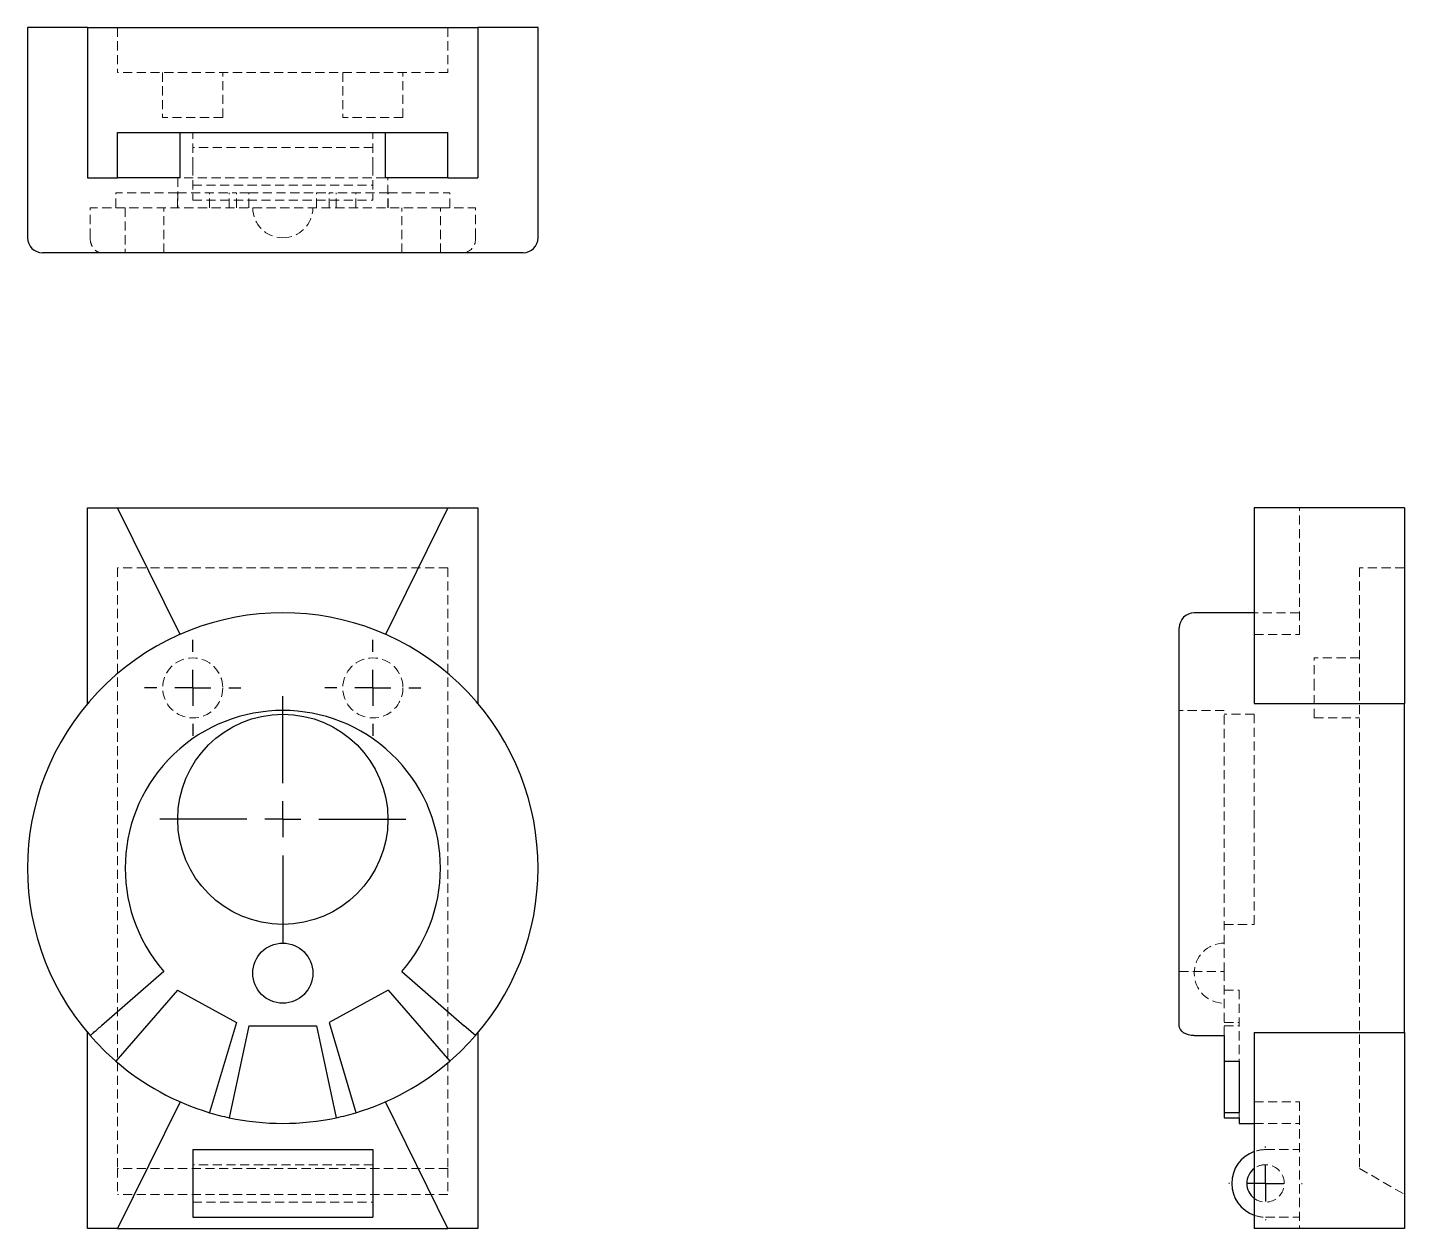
# Model space of a CAD drawing. Header units: millimetres. Extents: x 48 to 239, y 7 to 174.
import ezdxf

# ---------------------------------------------------------------- set-up
doc = ezdxf.new("R2010")
doc.units = ezdxf.units.MM
doc.linetypes.add('HIDDEN', pattern=[1.905, 1.27, -0.635])
doc.layers.add('10', color=7, linetype='Continuous')

# ---------------------------------------------------------------- blocks, each defined once
blk = doc.blocks.new('SW_CENTERMARKSYMBOL_0')
at = {"layer": '10', "color": 0}
for p, q in [((0, 5), (0, 6.67)), ((0, 0), (0, 2.5)), ((-5, 0), (-6.67, 0)), ((0, 0), (-2.5, 0)), ((0, 0), (0, -2.5)), ((0, 0), (2.5, 0)), ((5, 0), (6.67, 0)), ((0, -5), (0, -6.67))]:
    blk.add_line(p, q, dxfattribs=at)
blk = doc.blocks.new('SW_CENTERMARKSYMBOL_1')
at = {"layer": '10', "color": 0}
for p, q in [((0, 5), (0, 6.67)), ((0, 0), (0, 2.5)), ((-5, 0), (-6.67, 0)), ((0, 0), (-2.5, 0)), ((0, 0), (0, -2.5)), ((0, 0), (2.5, 0)), ((5, 0), (6.67, 0)), ((0, -5), (0, -6.67))]:
    blk.add_line(p, q, dxfattribs=at)
blk = doc.blocks.new('SW_CENTERMARKSYMBOL_2')
at = {"layer": '10', "color": 0}
for p, q in [((0, 5), (0, 17.08)), ((0, 0), (0, 2.5)), ((-5, 0), (-17.08, 0)), ((0, 0), (-2.5, 0)), ((0, 0), (0, -2.5)), ((0, 0), (2.5, 0)), ((5, 0), (17.08, 0)), ((0, -5), (0, -17.08))]:
    blk.add_line(p, q, dxfattribs=at)
blk = doc.blocks.new('SW_CENTERMARKSYMBOL_3')
at = {"layer": '10', "color": 0}
for p, q in [((0, 5), (0, 5.1)), ((0, 0), (0, 2.5)), ((-5, 0), (-5.1, 0)), ((0, 0), (-2.5, 0)), ((0, 0), (0, -2.5)), ((0, 0), (2.5, 0)), ((5, 0), (5.1, 0)), ((0, -5), (0, -5.1))]:
    blk.add_line(p, q, dxfattribs=at)

msp = doc.modelspace()

# ---------------------------------------------------------------- linework, layer by layer
at = {"color": 7, "linetype": 'Continuous', "lineweight": 25}
for p, q in [((47.58, 173.62), (47.58, 144.46)), ((55.92, 173.62), (47.58, 173.62)), ((55.92, 173.62), (110.08, 173.62)), ((55.92, 173.62), (55.92, 152.79)), ((110.08, 173.62), (110.08, 152.79)), ((118.42, 173.62), (110.08, 173.62)), ((118.42, 144.46), (118.42, 173.62)), ((60.08, 159.04), (105.92, 159.04)), ((60.08, 152.79), (60.08, 159.04)), ((68.76, 152.79), (68.76, 159.04)), ((97.24, 152.79), (97.24, 159.04)), ((105.92, 152.79), (105.92, 159.04)), ((55.92, 152.79), (60.08, 152.79)), ((68.76, 152.79), (60.08, 152.79)), ((105.92, 152.79), (97.24, 152.79)), ((105.92, 152.79), (110.08, 152.79)), ((116.33, 142.38), (49.67, 142.38)), ((55.92, 79.82), (55.92, 107)), ((55.92, 107), (60.08, 107)), ((68.76, 89.43), (60.08, 107)), ((60.08, 107), (105.92, 107)), ((105.92, 107), (97.24, 89.43)), ((105.92, 107), (110.08, 107)), ((110.08, 107), (110.08, 79.82)), ((217.79, 107), (217.79, 79.82)), ((238.62, 107), (217.79, 107)), ((238.62, 107), (238.62, 79.82)), ((217.79, 92.42), (209.46, 92.42)), ((207.38, 35.13), (207.38, 90.33)), ((217.79, 79.82), (238.62, 79.82)), ((238.62, 34.18), (238.62, 79.82)), ((66.49, 42.65), (57.84, 35.13)), ((99.51, 42.65), (108.16, 35.13)), ((68.37, 40.08), (59.84, 30.21)), ((68.37, 40.08), (76.59, 35.57)), ((97.63, 40.08), (89.41, 35.57)), ((97.63, 40.08), (106.16, 30.21)), ((76.59, 35.57), (72.85, 23.07)), ((78.31, 35.12), (75.58, 22.37)), ((78.31, 35.12), (87.69, 35.12)), ((87.69, 35.12), (90.42, 22.37)), ((89.41, 35.57), (93.15, 23.07)), ((109.73, 33.76), (108.16, 35.13)), ((55.92, 7), (55.92, 34.18)), ((110.08, 34.18), (110.08, 7)), ((209.46, 33.76), (213.62, 33.76)), ((213.62, 33.76), (213.62, 30.21)), ((217.79, 34.18), (238.62, 34.18)), ((217.79, 34.18), (217.79, 7)), ((238.62, 34.18), (238.62, 7)), ((213.62, 30.21), (215.71, 30.21)), ((213.62, 30.21), (213.62, 23.07)), ((215.71, 30.21), (215.71, 23.07)), ((68.76, 24.57), (60.08, 7)), ((105.92, 7), (97.24, 24.57)), ((213.62, 23.07), (213.62, 22.37)), ((213.62, 23.07), (215.71, 23.07)), ((213.62, 22.37), (215.71, 22.37)), ((215.71, 22.37), (215.71, 21.58)), ((215.71, 21.58), (217.79, 21.58)), ((70.5, 17.94), (95.5, 17.94)), ((70.5, 17.94), (70.5, 8.56)), ((95.5, 17.94), (95.5, 8.56)), ((70.5, 8.56), (95.5, 8.56)), ((60.08, 7), (55.92, 7)), ((60.08, 7), (105.92, 7)), ((110.08, 7), (105.92, 7)), ((238.62, 7), (217.79, 7))]:
    msp.add_line(p, q, dxfattribs=at)
at = {"color": 7, "linetype": 'HIDDEN', "lineweight": 18}
for p, q in [((60.08, 173.62), (60.08, 167.38)), ((105.92, 173.62), (105.92, 167.38)), ((105.92, 167.38), (60.08, 167.38)), ((66.33, 167.38), (66.33, 161.12)), ((74.67, 161.12), (74.67, 167.38)), ((91.33, 167.38), (91.33, 161.12)), ((99.67, 161.12), (99.67, 167.38)), ((74.67, 161.12), (66.33, 161.12)), ((99.67, 161.12), (91.33, 161.12)), ((70.5, 154.35), (70.5, 159.04)), ((95.5, 154.35), (95.5, 159.04)), ((95.5, 156.96), (70.5, 156.96)), ((70.5, 154.35), (70.5, 149.67)), ((95.5, 154.35), (95.5, 149.67)), ((68.42, 152.79), (68.42, 148.62)), ((97.24, 152.79), (68.76, 152.79)), ((70.5, 151.75), (95.5, 151.75)), ((97.58, 148.62), (97.58, 152.79)), ((59.84, 148.62), (59.84, 150.71)), ((68.37, 150.71), (59.84, 150.71)), ((68.37, 150.71), (76.59, 150.71)), ((68.37, 148.62), (68.37, 150.71)), ((70.5, 149.67), (95.5, 149.67)), ((72.85, 148.62), (72.85, 150.71)), ((75.58, 148.62), (75.58, 150.71)), ((76.59, 148.62), (76.59, 150.71)), ((78.31, 150.71), (76.59, 150.71)), ((78.31, 150.71), (87.69, 150.71)), ((78.31, 148.62), (78.31, 150.71)), ((87.69, 148.62), (87.69, 150.71)), ((87.69, 150.71), (89.41, 150.71)), ((97.63, 150.71), (89.41, 150.71)), ((89.41, 148.62), (89.41, 150.71)), ((90.42, 148.62), (90.42, 150.71)), ((93.15, 148.62), (93.15, 150.71)), ((97.63, 148.62), (97.63, 150.71)), ((97.63, 150.71), (106.16, 150.71)), ((106.16, 148.62), (106.16, 150.71)), ((56.27, 144.46), (56.27, 148.62)), ((61.12, 148.62), (56.27, 148.62)), ((104.88, 148.62), (61.12, 148.62)), ((61.12, 148.62), (61.12, 142.38)), ((66.49, 142.38), (66.49, 148.62)), ((99.51, 142.38), (99.51, 148.62)), ((104.88, 148.62), (109.73, 148.62)), ((104.88, 142.38), (104.88, 148.62)), ((109.73, 144.46), (109.73, 148.62)), ((224.04, 89.43), (224.04, 107)), ((60.08, 98.67), (60.08, 15.33)), ((105.92, 98.67), (60.08, 98.67)), ((105.92, 98.67), (105.92, 15.33)), ((238.62, 98.67), (232.38, 98.67)), ((232.38, 98.67), (232.38, 15.33)), ((224.04, 92.42), (217.79, 92.42)), ((217.79, 89.43), (224.04, 89.43)), ((226.12, 82), (226.12, 86.17)), ((232.38, 86.17), (226.12, 86.17)), ((226.12, 77.83), (226.12, 82)), ((213.62, 78.88), (207.38, 78.88)), ((213.62, 42.65), (213.62, 78.88)), ((217.79, 78.35), (213.62, 78.35)), ((217.79, 63.77), (217.79, 78.35)), ((226.12, 77.83), (232.38, 77.83)), ((217.79, 49.19), (217.79, 63.77)), ((213.62, 49.19), (217.79, 49.19)), ((207.38, 42.65), (213.62, 42.65)), ((213.62, 42.65), (213.62, 33.76)), ((213.62, 40.08), (215.71, 40.08)), ((215.71, 40.08), (215.71, 30.21)), ((213.62, 35.57), (215.71, 35.57)), ((213.62, 35.12), (215.71, 35.12)), ((215.71, 23.07), (215.71, 22.37)), ((217.79, 24.57), (224.04, 24.57)), ((224.04, 24.57), (224.04, 7)), ((217.79, 21.58), (224.04, 21.58)), ((70.5, 17.94), (95.5, 17.94)), ((219.35, 17.94), (224.04, 17.94)), ((60.08, 15.33), (60.08, 11.72)), ((105.92, 15.33), (60.08, 15.33)), ((95.5, 15.85), (70.5, 15.85)), ((105.92, 15.33), (105.92, 11.72)), ((232.38, 15.33), (238.62, 11.72)), ((105.92, 11.72), (60.08, 11.72)), ((70.5, 10.65), (95.5, 10.65)), ((219.35, 8.56), (224.04, 8.56))]:
    msp.add_line(p, q, dxfattribs=at)
at = {"color": 7, "linetype": 'Continuous', "lineweight": 25, "flags": 128}
msp.add_lwpolyline([(209.46, 33.76), (209.05, 33.79), (208.66, 33.87), (208.3, 33.99), (207.99, 34.16), (207.73, 34.37), (207.53, 34.61), (207.42, 34.86), (207.38, 35.13)], dxfattribs=at)
at = {"color": 7, "linetype": 'HIDDEN', "lineweight": 18}
for centre in [(70.5, 82), (95.5, 82)]:
    msp.add_circle(centre, 4.17, dxfattribs=at)
at = {"color": 7, "linetype": 'Continuous', "lineweight": 25}
for centre, radius in [((83, 63.77), 14.58), ((83, 42.42), 4.17)]:
    msp.add_circle(centre, radius, dxfattribs=at)
at = {"color": 7, "linetype": 'HIDDEN', "lineweight": 18}
for centre, radius, start, end in [((83, 148.62), 4.17, 180, 270), ((83, 148.62), 4.17, 270, 0), ((107.86, 144.23), 1.88, 279.0773, 6.8383), ((213.62, 42.42), 4.17, 90, 270), ((219.35, 13.25), 4.69, 89.9998, 109.4712), ((219.35, 13.25), 2.6, 90, 126.8699), ((219.35, 13.25), 2.6, 233.1301, 90), ((219.35, 13.25), 4.69, 250.5288, 270.0002)]:
    msp.add_arc(centre, radius, start, end, dxfattribs=at)
at = {"color": 7, "linetype": 'Continuous', "lineweight": 25}
for centre, radius, start, end in [((49.67, 144.46), 2.08, 180, 270), ((116.33, 144.46), 2.08, 270, 0), ((83, 57), 35.42, 319, 221), ((209.46, 90.33), 2.08, 90, 180), ((83, 57), 21.87, 319, 221), ((83, 57), 35.42, 221, 229.1552), ((83, 57), 35.42, 310.8448, 319), ((83, 57), 35.42, 229.1552, 253.3448), ((83, 57), 35.42, 286.6552, 310.8448), ((83, 57), 35.42, 253.3448, 257.9052), ((83, 57), 35.42, 282.0948, 286.6552), ((83, 57), 35.42, 257.9052, 282.0948), ((219.35, 13.25), 4.69, 109.4712, 250.5288), ((219.35, 13.25), 2.6, 126.8699, 233.1301)]:
    msp.add_arc(centre, radius, start, end, dxfattribs=at)
at = {"color": 7, "linetype": 'HIDDEN', "lineweight": 18}
msp.add_open_spline([(56.27, 144.46), (56.27, 144.19), (56.31, 143.91), (56.47, 143.41), (56.59, 143.18), (56.88, 142.79), (57.05, 142.64), (57.43, 142.43), (57.64, 142.38), (57.84, 142.38)], degree=3, knots=[0, 0, 0, 0, 0.25, 0.25, 0.5, 0.5, 0.75, 0.75, 1, 1, 1, 1], dxfattribs=at)
at = {"color": 7, "linetype": 'Continuous', "lineweight": 25}
msp.add_open_spline([(56.27, 33.76), (56.27, 33.76), (56.31, 33.8), (56.47, 33.94), (56.59, 34.04), (56.88, 34.29), (57.05, 34.44), (57.43, 34.77), (57.64, 34.95), (57.84, 35.13)], degree=3, knots=[0, 0, 0, 0, 0.25, 0.25, 0.5, 0.5, 0.75, 0.75, 1, 1, 1, 1], dxfattribs=at)

# ---------------------------------------------------------------- block references
at = {"layer": '10'}
for name, p in [('SW_CENTERMARKSYMBOL_1', (70.5, 82)), ('SW_CENTERMARKSYMBOL_0', (95.5, 82)), ('SW_CENTERMARKSYMBOL_2', (83, 63.77)), ('SW_CENTERMARKSYMBOL_3', (219.35, 13.25))]:
    msp.add_blockref(name, p, dxfattribs=at)

doc.saveas('drawing.dxf')
